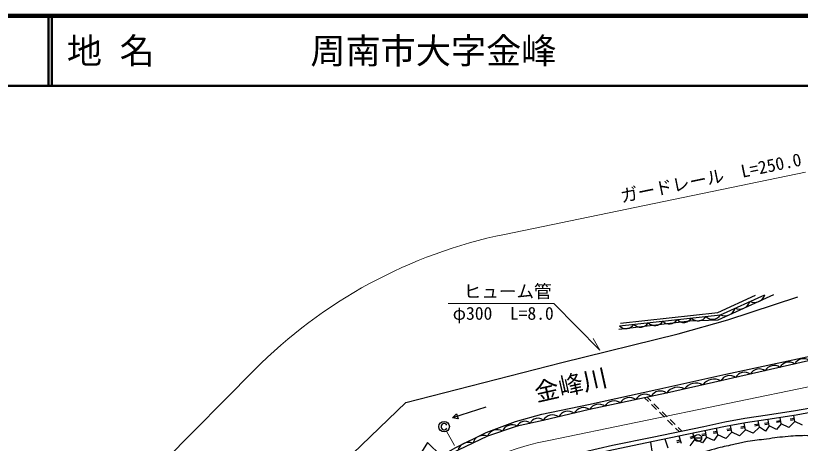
# Model space of a CAD drawing. Units: millimetres, scale not verified. Extents: x 40000 to 680000, y 20000 to 380000.
# Drawn here: x 363097 to 474722, y 319107 to 380000 of the extents above; entities that cross this region are included whole.
import ezdxf
from ezdxf.enums import TextEntityAlignment as Align

# ---------------------------------------------------------------- set-up
doc = ezdxf.new("R2010")
doc.units = ezdxf.units.MM
doc.header["$LTSCALE"] = 1000
for name, color, linetype, lineweight in [('M-BGD', 7, 'Continuous', 25), ('M-BMK', 2, 'Continuous', 13), ('M-STR-HTXT', 7, 'Continuous', 13), ('M-STR-STRC', 7, 'Continuous', 25), ('M-TTL', 2, 'Continuous', 140), ('M-TTL-LINE', 7, 'Continuous', 50)]:
    doc.layers.add(name, color=color, linetype=linetype, lineweight=lineweight)
doc.layers.add('M-BMK-HTXT', color=7, linetype='Continuous')
doc.layers.add('M-TTL-TXT', color=7, linetype='Continuous')
doc.styles.add('ＭＳ ゴシック', font='')
doc.styles.get('ＭＳ ゴシック').set_extended_font_data('MS Gothic')

msp = doc.modelspace()

# ---------------------------------------------------------------- linework, layer by layer
at = {"layer": 'M-BGD'}
for p, q in [((453123, 325065), (452578, 325599)), ((453476, 325140), (452930, 325675)), ((429984, 324259), (425221, 322740)), ((454266, 323945), (453551, 324645)), ((454618, 324020), (453904, 324720)), ((425221, 322740), (425821, 323325)), ((426049, 322611), (425221, 322740)), ((425821, 323325), (426049, 322611)), ((455408, 322826), (454694, 323525)), ((455761, 322900), (455047, 323600)), ((471976, 321898), (471837, 322767)), ((473882, 322643), (473290, 322548)), ((473951, 322213), (473814, 323073)), ((456551, 321706), (455837, 322406)), ((456904, 321780), (456190, 322480)), ((464960, 320680), (464781, 321650)), ((466839, 321521), (466249, 321413)), ((466927, 321043), (466750, 322000)), ((468812, 321851), (468222, 321742)), ((468844, 321673), (468254, 321564)), ((468894, 321406), (468730, 322296)), ((470227, 322016), (469634, 321922)), ((470255, 321842), (469662, 321748)), ((470296, 321582), (469775, 320838)), ((470296, 321582), (470158, 322450)), ((471332, 321086), (470296, 321582)), ((471907, 322332), (471314, 322238)), ((471976, 321898), (471332, 321086)), ((471934, 322159), (471342, 322064)), ((473074, 321364), (471976, 321898)), ((473951, 322213), (473074, 321364)), ((473910, 322471), (473317, 322376)), ((475049, 321680), (473951, 322213)), ((457525, 320752), (456980, 321286)), ((457878, 320826), (457332, 321360)), ((459730, 319715), (459451, 320540)), ((461294, 320464), (460704, 320355)), ((461380, 319996), (461212, 320908)), ((462907, 320786), (462317, 320677)), ((462941, 320599), (462351, 320490)), ((462993, 320318), (462820, 321254)), ((464960, 320680), (464104, 319811)), ((464871, 321165), (464281, 321056)), ((464906, 320971), (464316, 320862)), ((466070, 320173), (464960, 320680)), ((466927, 321043), (466070, 320173)), ((466874, 321330), (466284, 321221)), ((468037, 320536), (466927, 321043)), ((468894, 321406), (468037, 320536)), ((469775, 320838), (468894, 321406)), ((453693, 317670), (453459, 319293)), ((455942, 318432), (455506, 319718)), ((457657, 319602), (457089, 319409)), ((457729, 319390), (457160, 319198)), ((457836, 319074), (457478, 320129)), ((459730, 319715), (459008, 318732)), ((459590, 320128), (459022, 319935)), ((459646, 319963), (459078, 319770)), ((459688, 319872), (460688, 319872)), ((460812, 319179), (459730, 319715)), ((461329, 320277), (460739, 320168)), ((461380, 319996), (460812, 319179)), ((462425, 319501), (461380, 319996)), ((462993, 320318), (462425, 319501)), ((464104, 319811), (462993, 320318))]:
    msp.add_line(p, q, dxfattribs=at)
for points in [[(401915, 308419), (409799, 316421), (418585, 324917), (440781, 330621), (457342, 334687), (464425, 336681), (474349, 339946)], [(470914, 340243), (462996, 336635), (458990, 336484), (448896, 335297)], [(448986, 335827), (463347, 337387), (469657, 340230)], [(449144, 336228), (463011, 337736), (468355, 340224)], [(373003, 270474), (373015, 271057), (376544, 272891), (380037, 275714), (390106, 285915), (392045, 287679), (395852, 291597), (401039, 296748), (403865, 299503), (413854, 309554), (416751, 312309), (418182, 313489), (423619, 317317), (425694, 318533), (430022, 320643), (434207, 322217), (437963, 323254), (444581, 324650), (454310, 326760), (464147, 328978), (479636, 332269), (480243, 331827)], [(480243, 331827), (463423, 328003), (455680, 326265), (444748, 323918), (438160, 322363), (434456, 321543), (430215, 320130), (426030, 318150), (423797, 316935), (420358, 314506), (418152, 312753), (415235, 309891), (404266, 299012), (401444, 296220), (396245, 290918), (389212, 284005), (380125, 275054), (378094, 273332), (376361, 272254), (373191, 270558)], [(477047, 324263), (474050, 323717), (470035, 323094), (466831, 322623), (463966, 322114), (460988, 321473), (453660, 319947), (448002, 318781), (443918, 317864), (439265, 316800), (435378, 315611), (427240, 312458), (420646, 306834), (390511, 276160), (381061, 265624)], [(477179, 323677), (474150, 323125), (470125, 322501), (466927, 322031), (464081, 321525), (461112, 320886), (453782, 319359), (448128, 318195), (444050, 317279), (439419, 316220), (435575, 315043), (427552, 311935), (421056, 306394), (390949, 275749), (381534, 265253)], [(423619, 317317), (421673, 319207), (419171, 315178), (416640, 312760), (413775, 311252), (413854, 309554)]]:
    msp.add_lwpolyline(points, dxfattribs=at)
msp.add_circle((460188, 319872), 500, dxfattribs=at)
for centre, radius, start, end in [((468162, 340742), 1581, 247.38573, 341.12194), ((463955, 338846), 1581, 247.38573, 341.12194), ((466058, 339794), 1581, 247.38573, 341.12194), ((460182, 337863), 1315, 224.4941, 327.9097), ((462233, 338086), 1315, 224.4941, 327.9097), ((449924, 336748), 1315, 224.4941, 327.9097), ((451975, 336971), 1315, 224.4941, 327.9097), ((454027, 337194), 1315, 224.4941, 327.9097), ((456079, 337417), 1315, 224.4941, 327.9097), ((458130, 337640), 1315, 224.4941, 327.9097), ((473086, 329264), 1412, 53.04722, 152.57289), ((475189, 329743), 1412, 53.04722, 152.57289), ((468881, 328308), 1412, 53.04722, 152.57289), ((470984, 328786), 1412, 53.04722, 152.57289), ((462461, 326250), 1999, 61.22945, 144.06991), ((464676, 327352), 1412, 53.04722, 152.57289), ((466779, 327830), 1412, 53.04722, 152.57289), ((457299, 325092), 1999, 61.22945, 144.06991), ((459880, 325671), 1999, 61.22945, 144.06991), ((452611, 324583), 1500, 53.93066, 150.29933), ((454797, 325052), 1500, 53.93066, 150.29933), ((448238, 323644), 1500, 53.93066, 150.29933), ((450424, 324114), 1500, 53.93066, 150.29933), ((443885, 322664), 1523, 55.47576, 151.0875), ((446051, 323175), 1500, 53.93066, 150.29933), ((437374, 321524), 1150, 46.88573, 158.07925), ((439493, 321627), 1523, 55.47576, 151.0875), ((441689, 322145), 1523, 55.47576, 151.0875), ((433712, 320242), 1499, 60.2301, 156.63979), ((435522, 321114), 1150, 46.88573, 158.07925), ((431591, 319535), 1499, 60.2301, 156.63979), ((427542, 317660), 1589, 68.57885, 162.04691), ((429634, 318650), 1589, 68.57885, 162.04691)]:
    msp.add_arc(centre, radius, start, end, dxfattribs=at)
msp.add_open_spline([(500073, 311873), (499655, 312384), (499522, 312545), (499119, 312927), (498697, 313327), (498408, 313489), (497960, 313860), (497579, 314175), (497399, 314391), (496998, 314680), (496561, 314996), (496281, 315121), (495811, 315387), (495179, 315744), (494825, 315948), (494171, 316263), (493480, 316597), (493088, 316781), (492361, 317027), (491615, 317279), (491180, 317368), (490410, 317536), (489708, 317689), (489307, 317739), (488601, 317875), (487329, 318119), (486627, 318311), (485349, 318525), (484909, 318599), (484658, 318616), (484218, 318695), (483472, 318829), (483062, 318946), (482324, 319119), (481505, 319311), (481053, 319448), (480232, 319628), (479462, 319797), (479034, 319919), (478253, 320024), (477287, 320153), (476738, 320175), (475764, 320193), (474681, 320214), (474073, 320167), (472994, 320080), (471785, 319983), (471114, 319866), (469912, 319713), (468861, 319579), (468269, 319526), (467226, 319345), (466526, 319224), (466139, 319128), (465444, 318978), (464470, 318766), (463921, 318664), (462956, 318412), (461651, 318072), (460941, 317805), (459648, 317423), (458512, 317086), (457865, 316932), (456736, 316574), (455301, 316120), (454502, 315847), (453089, 315330), (451617, 314792), (450808, 314450), (449356, 313860), (447948, 313288), (447157, 312974), (445765, 312361), (444128, 311641), (443217, 311224), (441609, 310439), (440033, 309669), (439151, 309234), (437622, 308375), (436577, 307787), (435998, 307445), (434993, 306791), (433727, 305968), (433030, 305487), (431798, 304614), (430960, 304021), (430524, 303642), (429677, 303059), (428908, 302529), (428464, 302252), (427670, 301759), (426644, 301121), (426052, 300791), (425012, 300175), (423833, 299476), (423183, 299065), (421987, 298394), (421586, 298169), (421350, 298065), (420941, 297857), (419717, 297233), (419039, 296869), (417802, 296273), (416159, 295482), (415195, 295132), (413561, 294322), (412924, 294007), (412581, 293801), (411949, 293474), (411313, 293144), (411109, 293042), (410314, 292641)], degree=3, knots=[0, 0, 0, 0, 1, 1, 1, 2, 2, 2, 3, 3, 3, 4, 4, 4, 5, 5, 5, 6, 6, 6, 7, 7, 7, 8, 8, 8, 9, 9, 9, 10, 10, 10, 11, 11, 11, 12, 12, 12, 13, 13, 13, 14, 14, 14, 15, 15, 15, 16, 16, 16, 17, 17, 17, 18, 18, 18, 19, 19, 19, 20, 20, 20, 21, 21, 21, 22, 22, 22, 23, 23, 23, 24, 24, 24, 25, 25, 25, 26, 26, 26, 27, 27, 27, 28, 28, 28, 29, 29, 29, 30, 30, 30, 31, 31, 31, 32, 32, 32, 33, 33, 33, 34, 34, 34, 35, 35, 35, 36, 36, 36, 37, 37, 37, 37], dxfattribs=at)
at = {"layer": 'M-BMK'}
msp.add_line((438711, 319483), (481535, 328318), dxfattribs=at)
msp.add_arc((446793, 280308), 40000, 101.65662, 135.26271, dxfattribs=at)
at = {"layer": 'M-STR-HTXT'}
for p, q in [((432650, 348864), (475473, 357699)), ((446223, 332350), (445246, 334054)), ((364549, 296758), (397069, 329578)), ((425520, 318819), (424410, 320827))]:
    msp.add_line(p, q, dxfattribs=at)
msp.add_lwpolyline([(446223, 332350), (439641, 339032), (424641, 339032)], dxfattribs=at)
msp.add_arc((446793, 280308), 70000, 101.65662, 135.26271, dxfattribs=at)
at = {"layer": 'M-STR-STRC'}
for p, q in [((423673, 321709), (423635, 321559)), ((423635, 321559), (423635, 321409)), ((423748, 321821), (423673, 321709)), ((423860, 321896), (423748, 321821)), ((423973, 321934), (423860, 321896)), ((424123, 321934), (423973, 321934)), ((424235, 321896), (424123, 321934)), ((424348, 321821), (424235, 321896)), ((424423, 321709), (424348, 321821)), ((423635, 321409), (423673, 321259)), ((423673, 321259), (423748, 321146)), ((423748, 321146), (423860, 321071)), ((423860, 321071), (423973, 321034)), ((423973, 321034), (424123, 321034)), ((424123, 321034), (424235, 321071)), ((424235, 321071), (424348, 321146)), ((424348, 321146), (424423, 321259))]:
    msp.add_line(p, q, dxfattribs=at)
msp.add_circle((424048, 321484), 750, dxfattribs=at)
at = {"layer": 'M-TTL'}
msp.add_line((680000, 380000), (40000, 380000), dxfattribs=at)
msp.add_line((680000, 380000), (40000, 380000), dxfattribs=at)
at = {"layer": 'M-TTL-LINE'}
for p, q in [((367750, 380000), (367750, 370000)), ((367750, 380000), (367750, 370000)), ((368250, 380000), (368250, 370000)), ((368250, 380000), (368250, 370000)), ((40000, 370000), (680000, 370000)), ((40000, 370000), (680000, 370000))]:
    msp.add_line(p, q, dxfattribs=at)

# ---------------------------------------------------------------- texts
at = {"layer": 'M-BMK-HTXT', "style": 'ＭＳ ゴシック'}
msp.add_text('金峰川', height=2566, rotation=12.619, dxfattribs=at).set_placement((442054, 327414), align=Align.MIDDLE_CENTER)
at = {"layer": 'M-STR-HTXT', "style": 'ＭＳ ゴシック'}
msp.add_text('ガードレール\u3000L=250.0', height=1833, rotation=11.657, dxfattribs=at).set_placement((462292, 355490), align=Align.BOTTOM_CENTER)
msp.add_text('ヒューム管', height=1833, dxfattribs=at).set_placement((426841, 339282), align=Align.BOTTOM_LEFT)
msp.add_text('φ300\u3000L=8.0', height=1833, dxfattribs=at).set_placement((439641, 338532), align=Align.TOP_RIGHT)
at = {"layer": 'M-TTL-TXT', "style": 'ＭＳ ゴシック'}
for s, p in [('地 名', (370380, 375000)), ('地 名', (370380, 375000)), ('周南市大字金峰', (405024, 375000))]:
    msp.add_text(s, height=3666, dxfattribs=at).set_placement(p, align=Align.MIDDLE_LEFT)

doc.saveas('drawing.dxf')
